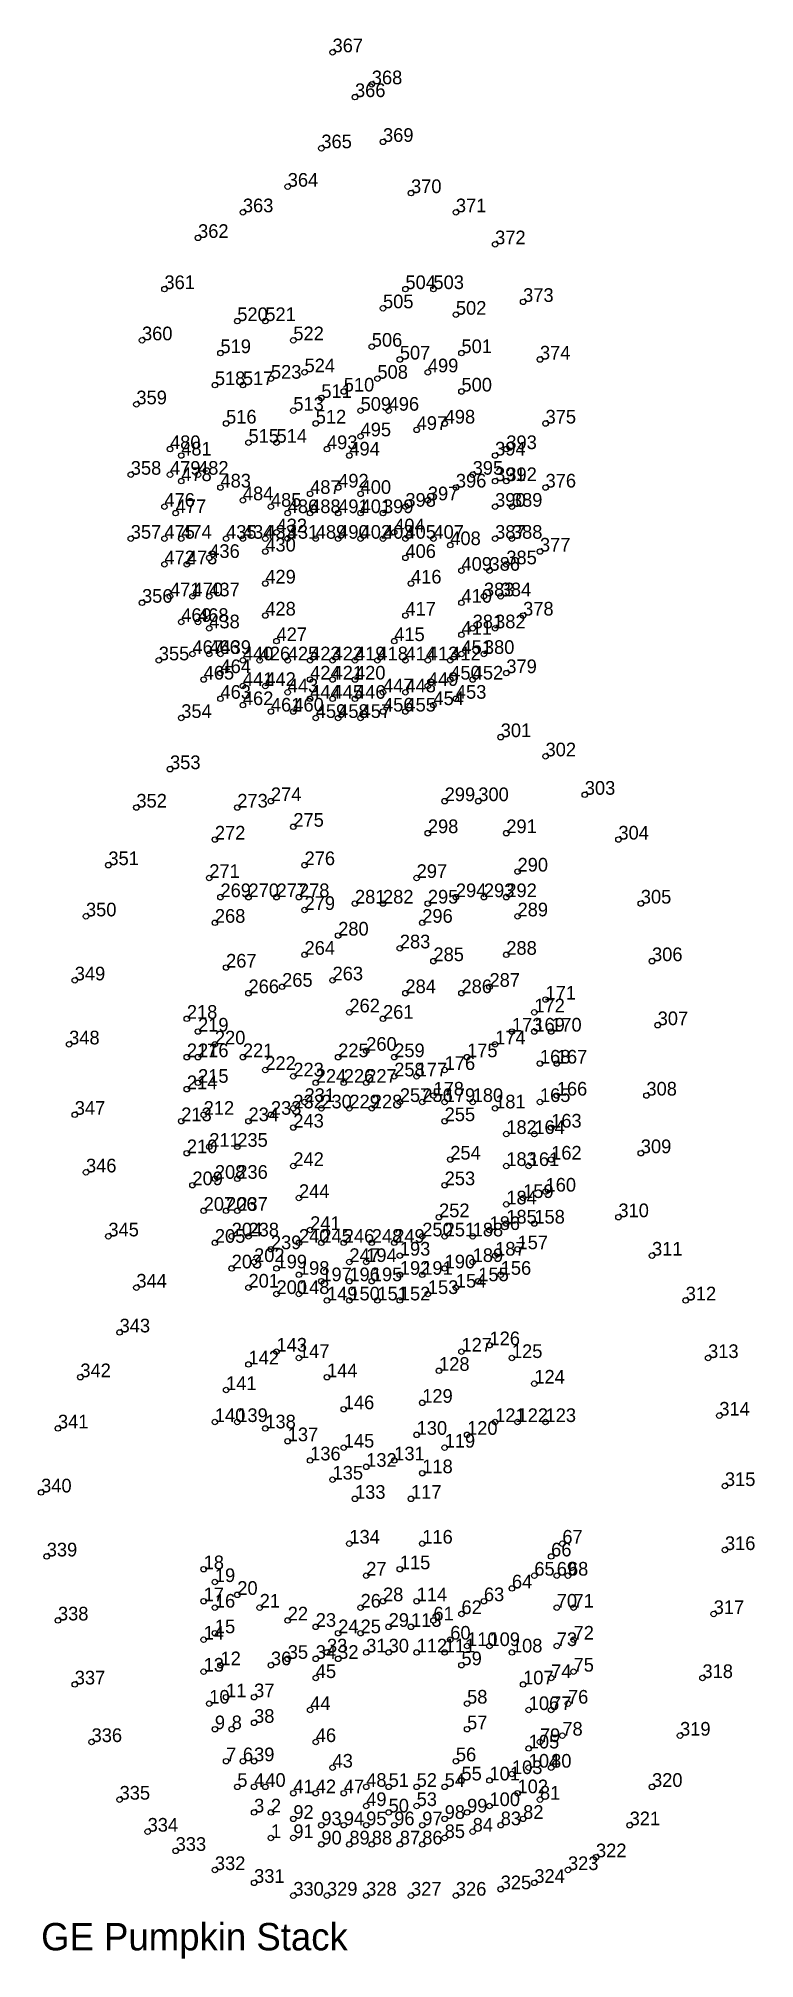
# Model space of a CAD drawing. Header units: metres. Extents: x -199 to -147, y -4 to 136.
import ezdxf

# ---------------------------------------------------------------- set-up
doc = ezdxf.new("R2010")
doc.units = ezdxf.units.M

msp = doc.modelspace()

# ---------------------------------------------------------------- linework, layer by layer
for centre in [(-177.902893, 135.0186, 275.122803), (-175.031494, 132.677612, 275.122803), (-176.2621, 131.741211, 275.122803), (-178.723297, 127.995605, 275.122803), (-174.211105, 128.463806, 275.122803), (-181.184494, 125.186401, 275.122803), (-172.160095, 124.718201, 275.122803), (-184.466095, 123.313599, 275.122803), (-168.878494, 123.313599, 275.122803), (-187.747696, 121.440796, 275.122803), (-166.007095, 120.972603, 275.122803), (-190.208893, 117.695206, 275.122803), (-172.570297, 117.695206, 275.122803), (-170.519302, 117.695206, 275.122803), (-163.9561, 116.758804, 275.122803), (-184.876297, 115.354202, 275.122803), (-182.825302, 115.354202, 275.122803), (-174.211105, 116.290604, 275.122803), (-168.878494, 115.822403, 275.122803), (-191.849701, 113.9496, 275.122803), (-180.774292, 113.9496, 275.122803), (-186.106903, 113.013199, 275.122803), (-175.031494, 113.4814, 275.122803), (-172.980499, 112.544998, 275.122803), (-168.468292, 113.013199, 275.122803), (-162.725494, 112.544998, 275.122803), (-182.4151, 111.140396, 275.122803), (-179.953903, 111.608597, 275.122803), (-174.621292, 111.140396, 275.122803), (-170.929504, 111.608597, 275.122803), (-186.517105, 110.672195, 275.122803), (-184.466095, 110.672195, 275.122803), (-178.723297, 109.735802, 275.122803), (-177.082504, 110.204002, 275.122803), (-168.468292, 110.204002, 275.122803), (-192.259903, 109.267601, 275.122803), (-180.774292, 108.7994, 275.122803), (-175.851898, 108.7994, 275.122803), (-173.800903, 108.7994, 275.122803), (-185.696701, 107.863007, 275.122803), (-179.133499, 107.863007, 275.122803), (-175.851898, 106.926605, 275.122803), (-171.749893, 107.394806, 275.122803), (-169.698898, 107.863007, 275.122803), (-162.315292, 107.863007, 275.122803), (-189.798706, 105.990204, 275.122803), (-188.978302, 105.522003, 275.122803), (-184.055893, 106.458405, 275.122803), (-182.004898, 106.458405, 275.122803), (-178.313095, 105.990204, 275.122803), (-176.672302, 105.522003, 275.122803), (-166.007095, 105.522003, 275.122803), (-165.186707, 105.990204, 275.122803), (-192.670105, 104.117401, 275.122803), (-189.798706, 104.117401, 275.122803), (-187.747696, 104.117401, 275.122803), (-167.647903, 104.117401, 275.122803), (-188.978302, 103.6492, 275.122803), (-186.106903, 103.181, 275.122803), (-179.543701, 102.712799, 275.122803), (-177.492706, 103.181, 275.122803), (-175.851898, 102.712799, 275.122803), (-168.878494, 103.181, 275.122803), (-166.007095, 103.6492, 275.122803), (-165.186707, 103.6492, 275.122803), (-162.315292, 103.181, 275.122803), (-190.208893, 101.776398, 275.122803), (-189.388504, 101.308197, 275.122803), (-184.466095, 102.244598, 275.122803), (-182.4151, 101.776398, 275.122803), (-181.184494, 101.308197, 275.122803), (-179.543701, 101.308197, 275.122803), (-177.492706, 101.308197, 275.122803), (-175.851898, 101.308197, 275.122803), (-174.211105, 101.308197, 275.122803), (-172.570297, 101.776398, 275.122803), (-170.929504, 102.244598, 275.122803), (-166.007095, 101.776398, 275.122803), (-164.776505, 101.776398, 275.122803), (-182.004898, 99.903603, 275.122803), (-173.390701, 99.903603, 275.122803), (-192.670105, 99.435402, 275.122803), (-190.208893, 99.435402, 275.122803), (-188.978302, 99.435402, 275.122803), (-185.696701, 99.435402, 275.122803), (-184.466095, 99.435402, 275.122803), (-182.825302, 99.435402, 275.122803), (-182.825302, 98.499001, 275.122803), (-181.184494, 99.435402, 275.122803), (-179.133499, 99.435402, 275.122803), (-177.492706, 99.435402, 275.122803), (-175.851898, 99.435402, 275.122803), (-174.211105, 99.435402, 275.122803), (-172.570297, 99.435402, 275.122803), (-170.519302, 99.435402, 275.122803), (-169.288696, 98.967201, 275.122803), (-166.007095, 99.435402, 275.122803), (-164.776505, 99.435402, 275.122803), (-162.725494, 98.499001, 275.122803), (-190.208893, 97.562599, 275.122803), (-188.5681, 97.562599, 275.122803), (-186.927307, 98.0308, 275.122803), (-172.570297, 98.0308, 275.122803), (-168.468292, 97.094398, 275.122803), (-166.417297, 97.094398, 275.122803), (-165.186707, 97.562599, 275.122803), (-182.825302, 96.158005, 275.122803), (-172.160095, 96.158005, 275.122803), (-191.849701, 94.753403, 275.122803), (-189.798706, 95.221603, 275.122803), (-188.157898, 95.221603, 275.122803), (-186.927307, 95.221603, 275.122803), (-168.468292, 94.753403, 275.122803), (-166.827499, 95.221603, 275.122803), (-165.596893, 95.221603, 275.122803), (-188.978302, 93.348801, 275.122803), (-187.747696, 93.348801, 275.122803), (-186.927307, 92.8806, 275.122803), (-182.825302, 93.817001, 275.122803), (-172.570297, 93.817001, 275.122803), (-167.647903, 92.8806, 275.122803), (-166.007095, 92.8806, 275.122803), (-163.9561, 93.817001, 275.122803), (-182.004898, 91.944199, 275.122803), (-173.390701, 91.944199, 275.122803), (-168.468292, 92.412399, 275.122803), (-190.619095, 90.539597, 275.122803), (-188.157898, 91.007797, 275.122803), (-186.927307, 91.007797, 275.122803), (-186.106903, 91.007797, 275.122803), (-184.466095, 90.539597, 275.122803), (-183.235504, 90.539597, 275.122803), (-181.184494, 90.539597, 275.122803), (-179.543701, 90.539597, 275.122803), (-177.902893, 90.539597, 275.122803), (-176.2621, 90.539597, 275.122803), (-174.621292, 90.539597, 275.122803), (-172.570297, 90.539597, 275.122803), (-170.929504, 90.539597, 275.122803), (-169.288696, 90.539597, 275.122803), (-168.468292, 91.007797, 275.122803), (-166.827499, 91.007797, 275.122803), (-187.337494, 89.135002, 275.122803), (-186.106903, 89.603203, 275.122803), (-184.466095, 88.666801, 275.122803), (-182.825302, 88.666801, 275.122803), (-179.543701, 89.135002, 275.122803), (-177.902893, 89.135002, 275.122803), (-176.2621, 89.135002, 275.122803), (-170.929504, 88.666801, 275.122803), (-169.288696, 89.135002, 275.122803), (-167.647903, 89.135002, 275.122803), (-165.186707, 89.603203, 275.122803), (-186.106903, 87.7304, 275.122803), (-184.466095, 87.262199, 275.122803), (-181.184494, 88.198601, 275.122803), (-179.543701, 87.7304, 275.122803), (-177.902893, 87.7304, 275.122803), (-176.2621, 87.7304, 275.122803), (-174.211105, 88.198601, 275.122803), (-172.570297, 88.198601, 275.122803), (-170.519302, 87.262199, 275.122803), (-168.878494, 87.7304, 275.122803), (-188.978302, 86.325806, 275.122803), (-182.4151, 86.793999, 275.122803), (-180.774292, 86.793999, 275.122803), (-179.133499, 86.325806, 275.122803), (-177.492706, 86.325806, 275.122803), (-175.851898, 86.325806, 275.122803), (-174.211105, 86.793999, 275.122803), (-172.570297, 86.793999, 275.122803), (-165.596893, 84.921204, 275.122803), (-162.315292, 83.516602, 275.122803), (-189.798706, 82.5802, 275.122803), (-182.4151, 80.239204, 275.122803), (-169.698898, 80.239204, 275.122803), (-167.237701, 80.239204, 275.122803), (-159.443893, 80.707397, 275.122803), (-192.259903, 79.771004, 275.122803), (-184.876297, 79.771004, 275.122803), (-186.517105, 77.43, 275.122803), (-180.774292, 78.366402, 275.122803), (-170.929504, 77.898201, 275.122803), (-165.186707, 77.898201, 275.122803), (-156.982697, 77.43, 275.122803), (-194.310898, 75.557205, 275.122803), (-186.927307, 74.620804, 275.122803), (-179.953903, 75.557205, 275.122803), (-171.749893, 74.620804, 275.122803), (-164.366302, 75.089005, 275.122803), (-186.106903, 73.216202, 275.122803), (-184.055893, 73.216202, 275.122803), (-182.004898, 73.216202, 275.122803), (-180.364105, 73.216202, 275.122803), (-168.878494, 73.216202, 275.122803), (-166.827499, 73.216202, 275.122803), (-165.186707, 73.216202, 275.122803), (-195.951691, 71.8116, 275.122803), (-179.953903, 72.2798, 275.122803), (-176.2621, 72.748001, 275.122803), (-174.211105, 72.748001, 275.122803), (-170.929504, 72.748001, 275.122803), (-164.366302, 71.8116, 275.122803), (-155.341904, 72.748001, 275.122803), (-186.517105, 71.343399, 275.122803), (-177.492706, 70.406998, 275.122803), (-171.339706, 71.343399, 275.122803), (-179.953903, 69.002403, 275.122803), (-172.980499, 69.470604, 275.122803), (-165.186707, 69.002403, 275.122803), (-185.696701, 68.066002, 275.122803), (-170.519302, 68.534203, 275.122803), (-154.5215, 68.534203, 275.122803), (-196.772095, 67.129601, 275.122803), (-184.055893, 66.193199, 275.122803), (-181.594696, 66.6614, 275.122803), (-177.902893, 67.129601, 275.122803), (-172.570297, 66.193199, 275.122803), (-168.468292, 66.193199, 275.122803), (-166.417297, 66.6614, 275.122803), (-176.672302, 64.788605, 275.122803), (-163.135696, 64.788605, 275.122803), (-162.315292, 65.724998, 275.122803), (-188.5681, 64.320404, 275.122803), (-187.747696, 63.384003, 275.122803), (-174.211105, 64.320404, 275.122803), (-164.776505, 63.384003, 275.122803), (-163.135696, 63.384003, 275.122803), (-161.905106, 63.384003, 275.122803), (-154.111298, 63.8522, 275.122803), (-197.182297, 62.447601, 275.122803), (-186.517105, 62.447601, 275.122803), (-175.441696, 61.979401, 275.122803), (-166.007095, 62.447601, 275.122803), (-188.5681, 61.5112, 275.122803), (-187.747696, 61.5112, 275.122803), (-184.466095, 61.5112, 275.122803), (-182.825302, 60.574802, 275.122803), (-177.492706, 61.5112, 275.122803), (-173.390701, 61.5112, 275.122803), (-169.698898, 60.574802, 275.122803), (-168.058105, 61.5112, 275.122803), (-162.725494, 61.042999, 275.122803), (-161.494904, 61.042999, 275.122803), (-188.5681, 59.1702, 275.122803), (-187.747696, 59.638401, 275.122803), (-180.774292, 60.106602, 275.122803), (-179.133499, 59.638401, 275.122803), (-177.082504, 59.638401, 275.122803), (-175.441696, 59.638401, 275.122803), (-173.390701, 60.106602, 275.122803), (-171.749893, 60.106602, 275.122803), (-180.774292, 57.765602, 275.122803), (-179.953903, 58.233803, 275.122803), (-178.723297, 57.765602, 275.122803), (-176.672302, 57.765602, 275.122803), (-175.031494, 57.765602, 275.122803), (-172.980499, 58.233803, 275.122803), (-171.339706, 58.233803, 275.122803), (-170.519302, 58.702003, 275.122803), (-169.698898, 58.233803, 275.122803), (-167.647903, 58.233803, 275.122803), (-166.007095, 57.765602, 275.122803), (-162.725494, 58.233803, 275.122803), (-161.494904, 58.702003, 275.122803), (-154.931702, 58.702003, 275.122803), (-196.772095, 57.297401, 275.122803), (-188.978302, 56.829201, 275.122803), (-187.337494, 57.297401, 275.122803), (-184.055893, 56.829201, 275.122803), (-182.4151, 57.297401, 275.122803), (-180.774292, 56.361, 275.122803), (-169.698898, 56.829201, 275.122803), (-161.905106, 56.361, 275.122803), (-186.927307, 54.956402, 275.122803), (-184.876297, 54.956402, 275.122803), (-165.186707, 55.892799, 275.122803), (-163.135696, 55.892799, 275.122803), (-188.5681, 54.488201, 275.122803), (-180.774292, 53.551804, 275.122803), (-169.288696, 54.02, 275.122803), (-165.186707, 53.551804, 275.122803), (-163.545898, 53.551804, 275.122803), (-161.905106, 54.02, 275.122803), (-155.341904, 54.488201, 275.122803), (-195.951691, 53.083603, 275.122803), (-188.157898, 52.147202, 275.122803), (-186.517105, 52.615402, 275.122803), (-184.876297, 52.615402, 275.122803), (-169.698898, 52.147202, 275.122803), (-180.364105, 51.2108, 275.122803), (-165.186707, 50.742599, 275.122803), (-163.9561, 51.2108, 275.122803), (-162.315292, 51.679001, 275.122803), (-187.337494, 50.274399, 275.122803), (-185.696701, 50.274399, 275.122803), (-184.876297, 50.274399, 275.122803), (-170.1091, 49.806202, 275.122803), (-165.186707, 49.338001, 275.122803), (-163.135696, 49.338001, 275.122803), (-156.982697, 49.806202, 275.122803), (-194.310898, 48.401604, 275.122803), (-186.517105, 47.933403, 275.122803), (-185.286499, 48.401604, 275.122803), (-184.055893, 48.401604, 275.122803), (-180.364105, 47.933403, 275.122803), (-179.543701, 48.869801, 275.122803), (-178.723297, 47.933403, 275.122803), (-177.082504, 47.933403, 275.122803), (-175.031494, 47.933403, 275.122803), (-173.390701, 47.933403, 275.122803), (-171.339706, 48.401604, 275.122803), (-169.698898, 48.401604, 275.122803), (-167.647903, 48.401604, 275.122803), (-166.417297, 48.869801, 275.122803), (-183.645706, 46.528801, 275.122803), (-182.4151, 47.465202, 275.122803), (-176.672302, 46.528801, 275.122803), (-175.441696, 46.528801, 275.122803), (-172.980499, 46.997002, 275.122803), (-167.647903, 46.528801, 275.122803), (-166.007095, 46.997002, 275.122803), (-164.366302, 47.465202, 275.122803), (-154.5215, 46.997002, 275.122803), (-185.286499, 46.0606, 275.122803), (-182.004898, 46.0606, 275.122803), (-180.364105, 45.5924, 275.122803), (-178.723297, 45.124199, 275.122803), (-176.672302, 45.124199, 275.122803), (-175.031494, 45.124199, 275.122803), (-172.980499, 45.5924, 275.122803), (-171.339706, 45.5924, 275.122803), (-169.698898, 46.0606, 275.122803), (-167.237701, 45.124199, 275.122803), (-165.596893, 45.5924, 275.122803), (-192.259903, 44.656002, 275.122803), (-184.055893, 44.656002, 275.122803), (-182.004898, 44.187801, 275.122803), (-180.364105, 44.187801, 275.122803), (-178.313095, 43.719601, 275.122803), (-176.672302, 43.719601, 275.122803), (-174.621292, 43.719601, 275.122803), (-172.980499, 43.719601, 275.122803), (-170.929504, 44.187801, 275.122803), (-168.878494, 44.656002, 275.122803), (-152.060303, 43.719601, 275.122803), (-193.490494, 41.378601, 275.122803), (-182.004898, 39.973999, 275.122803), (-180.364105, 39.505802, 275.122803), (-168.468292, 39.973999, 275.122803), (-166.417297, 40.4422, 275.122803), (-164.776505, 39.505802, 275.122803), (-150.419495, 39.505802, 275.122803), (-196.361893, 38.101204, 275.122803), (-184.055893, 39.037601, 275.122803), (-178.313095, 38.101204, 275.122803), (-170.1091, 38.569401, 275.122803), (-185.696701, 37.164803, 275.122803), (-163.135696, 37.633003, 275.122803), (-177.082504, 35.760201, 275.122803), (-171.339706, 36.228401, 275.122803), (-149.599106, 35.292, 275.122803), (-198.002701, 34.355602, 275.122803), (-186.517105, 34.823803, 275.122803), (-184.876297, 34.823803, 275.122803), (-182.825302, 34.355602, 275.122803), (-171.749893, 33.887402, 275.122803), (-168.058105, 33.887402, 275.122803), (-166.007095, 34.823803, 275.122803), (-164.366302, 34.823803, 275.122803), (-162.315292, 34.823803, 275.122803), (-181.184494, 33.419201, 275.122803), (-177.082504, 32.951, 275.122803), (-169.698898, 32.951, 275.122803), (-179.543701, 32.014603, 275.122803), (-175.441696, 31.546402, 275.122803), (-173.390701, 32.014603, 275.122803), (-171.339706, 31.078201, 275.122803), (-199.233307, 29.673603, 275.122803), (-177.902893, 30.610001, 275.122803), (-149.188904, 30.1418, 275.122803), (-176.2621, 29.205402, 275.122803), (-172.160095, 29.205402, 275.122803), (-176.672302, 25.928001, 275.122803), (-171.339706, 25.928001, 275.122803), (-161.084702, 25.928001, 275.122803), (-149.188904, 25.459801, 275.122803), (-198.823105, 24.9916, 275.122803), (-187.337494, 24.055202, 275.122803), (-172.980499, 24.055202, 275.122803), (-161.905106, 24.9916, 275.122803), (-186.517105, 23.118801, 275.122803), (-175.441696, 23.587002, 275.122803), (-164.776505, 22.6506, 275.122803), (-163.135696, 23.587002, 275.122803), (-161.494904, 23.587002, 275.122803), (-160.6745, 23.587002, 275.122803), (-187.337494, 21.714203, 275.122803), (-186.517105, 21.246002, 275.122803), (-184.876297, 22.1824, 275.122803), (-183.235504, 21.246002, 275.122803), (-175.851898, 21.246002, 275.122803), (-174.211105, 21.714203, 275.122803), (-171.749893, 21.714203, 275.122803), (-166.827499, 21.714203, 275.122803), (-161.494904, 21.246002, 275.122803), (-160.264297, 21.246002, 275.122803), (-198.002701, 20.309601, 275.122803), (-181.184494, 20.309601, 275.122803), (-179.133499, 19.8414, 275.122803), (-173.800903, 19.8414, 275.122803), (-172.160095, 19.8414, 275.122803), (-170.519302, 20.309601, 275.122803), (-168.468292, 20.777802, 275.122803), (-150.009308, 20.777802, 275.122803), (-187.337494, 18.905003, 275.122803), (-186.517105, 19.373203, 275.122803), (-177.492706, 19.373203, 275.122803), (-175.851898, 19.373203, 275.122803), (-169.288696, 18.905003, 275.122803), (-168.058105, 18.436802, 275.122803), (-166.417297, 18.436802, 275.122803), (-161.494904, 18.436802, 275.122803), (-160.264297, 18.905003, 275.122803), (-186.106903, 17.0322, 275.122803), (-182.4151, 17.0322, 275.122803), (-181.184494, 17.500401, 275.122803), (-179.133499, 17.500401, 275.122803), (-178.313095, 17.968601, 275.122803), (-177.492706, 17.500401, 275.122803), (-175.441696, 17.968601, 275.122803), (-173.800903, 17.968601, 275.122803), (-171.749893, 17.968601, 275.122803), (-169.698898, 17.968601, 275.122803), (-168.468292, 17.0322, 275.122803), (-164.776505, 17.968601, 275.122803), (-196.772095, 15.627602, 275.122803), (-187.337494, 16.564003, 275.122803), (-179.133499, 16.095802, 275.122803), (-163.9561, 15.627602, 275.122803), (-161.905106, 16.095802, 275.122803), (-160.264297, 16.564003, 275.122803), (-150.829697, 16.095802, 275.122803), (-186.927307, 14.223, 275.122803), (-185.696701, 14.6912, 275.122803), (-183.645706, 14.6912, 275.122803), (-168.058105, 14.223, 275.122803), (-160.6745, 14.223, 275.122803), (-183.645706, 12.818401, 275.122803), (-179.543701, 13.754803, 275.122803), (-163.545898, 13.754803, 275.122803), (-161.905106, 13.754803, 275.122803), (-195.541504, 11.413803, 275.122803), (-186.517105, 12.350201, 275.122803), (-185.286499, 12.350201, 275.122803), (-179.133499, 11.413803, 275.122803), (-168.058105, 12.350201, 275.122803), (-162.725494, 11.413803, 275.122803), (-161.084702, 11.882, 275.122803), (-152.470505, 11.882, 275.122803), (-185.696701, 10.009201, 275.122803), (-184.466095, 10.009201, 275.122803), (-183.645706, 10.009201, 275.122803), (-168.878494, 10.009201, 275.122803), (-163.545898, 10.945602, 275.122803), (-177.902893, 9.541, 275.122803), (-168.468292, 8.604603, 275.122803), (-166.417297, 8.604603, 275.122803), (-164.776505, 9.0728, 275.122803), (-163.545898, 9.541, 275.122803), (-161.905106, 9.541, 275.122803), (-193.490494, 7.200001, 275.122803), (-184.876297, 8.136402, 275.122803), (-183.645706, 8.136402, 275.122803), (-182.825302, 8.136402, 275.122803), (-180.774292, 7.668201, 275.122803), (-179.133499, 7.668201, 275.122803), (-177.082504, 7.668201, 275.122803), (-175.441696, 8.136402, 275.122803), (-173.800903, 8.136402, 275.122803), (-171.749893, 8.136402, 275.122803), (-169.698898, 8.136402, 275.122803), (-164.366302, 7.668201, 275.122803), (-162.725494, 7.200001, 275.122803), (-154.5215, 8.136402, 275.122803), (-183.645706, 6.263603, 275.122803), (-182.4151, 6.263603, 275.122803), (-180.774292, 5.795403, 275.122803), (-175.441696, 6.7318, 275.122803), (-173.800903, 6.263603, 275.122803), (-171.749893, 6.7318, 275.122803), (-169.698898, 5.795403, 275.122803), (-168.058105, 6.263603, 275.122803), (-166.417297, 6.7318, 275.122803), (-163.9561, 5.795403, 275.122803), (-191.439499, 4.859001, 275.122803), (-182.4151, 4.3908, 275.122803), (-180.774292, 4.3908, 275.122803), (-178.723297, 5.327202, 275.122803), (-177.082504, 5.327202, 275.122803), (-175.441696, 5.327202, 275.122803), (-173.390701, 5.327202, 275.122803), (-171.339706, 5.327202, 275.122803), (-169.698898, 4.3908, 275.122803), (-167.647903, 4.859001, 275.122803), (-165.596893, 5.327202, 275.122803), (-156.162292, 5.327202, 275.122803), (-189.388504, 3.454399, 275.122803), (-178.723297, 3.9226, 275.122803), (-176.672302, 3.9226, 275.122803), (-175.031494, 3.9226, 275.122803), (-172.980499, 3.9226, 275.122803), (-171.339706, 3.9226, 275.122803), (-158.623505, 2.986198, 275.122803), (-186.517105, 2.049805, 275.122803), (-160.6745, 2.049805, 275.122803), (-183.645706, 1.113403, 275.122803), (-180.774292, 0.177002, 275.122803), (-178.313095, 0.177002, 275.122803), (-175.441696, 0.177002, 275.122803), (-172.160095, 0.177002, 275.122803), (-168.878494, 0.177002, 275.122803), (-165.596893, 0.645203, 275.122803), (-163.135696, 1.113403, 275.122803)]:
    msp.add_circle(centre, 0.2)

# ---------------------------------------------------------------- texts
at = {"layer": '1'}
for s, height, p in [('367', 1, (-177.902893, 135.0186, 275.122803)), ('368', 1, (-175.031494, 132.677612, 275.122803)), ('366', 1, (-176.2621, 131.741211, 275.122803)), ('369', 1, (-174.211105, 128.463806, 275.122803)), ('365', 1, (-178.723297, 127.995605, 275.122803)), ('364', 1, (-181.184494, 125.186401, 275.122803)), ('370', 1, (-172.160095, 124.718201, 275.122803)), ('363', 1, (-184.466095, 123.313599, 275.122803)), ('371', 1, (-168.878494, 123.313599, 275.122803)), ('362', 1, (-187.747696, 121.440796, 275.122803)), ('372', 1, (-166.007095, 120.972603, 275.122803)), ('361', 1, (-190.208893, 117.695206, 275.122803)), ('504', 1, (-172.570297, 117.695206, 275.122803)), ('503', 1, (-170.519302, 117.695206, 275.122803)), ('505', 1, (-174.211105, 116.290604, 275.122803)), ('502', 1, (-168.878494, 115.822403, 275.122803)), ('373', 1, (-163.9561, 116.758804, 275.122803)), ('520', 1, (-184.876297, 115.354202, 275.122803)), ('521', 1, (-182.825302, 115.354202, 275.122803)), ('360', 1, (-191.849701, 113.9496, 275.122803)), ('519', 1, (-186.106903, 113.013199, 275.122803)), ('522', 1, (-180.774292, 113.9496, 275.122803)), ('506', 1, (-175.031494, 113.4814, 275.122803)), ('501', 1, (-168.468292, 113.013199, 275.122803)), ('524', 1, (-179.953903, 111.608597, 275.122803)), ('507', 1, (-172.980499, 112.544998, 275.122803)), ('499', 1, (-170.929504, 111.608597, 275.122803)), ('374', 1, (-162.725494, 112.544998, 275.122803)), ('518', 1, (-186.517105, 110.672195, 275.122803)), ('517', 1, (-184.466095, 110.672195, 275.122803)), ('523', 1, (-182.4151, 111.140396, 275.122803)), ('510', 1, (-177.082504, 110.204002, 275.122803)), ('508', 1, (-174.621292, 111.140396, 275.122803)), ('500', 1, (-168.468292, 110.204002, 275.122803)), ('359', 1, (-192.259903, 109.267601, 275.122803)), ('513', 1, (-180.774292, 108.7994, 275.122803)), ('511', 1, (-178.723297, 109.735802, 275.122803)), ('509', 1, (-175.851898, 108.7994, 275.122803)), ('496', 1, (-173.800903, 108.7994, 275.122803)), ('516', 1, (-185.696701, 107.863007, 275.122803)), ('512', 1, (-179.133499, 107.863007, 275.122803)), ('497', 1, (-171.749893, 107.394806, 275.122803)), ('498', 1, (-169.698898, 107.863007, 275.122803)), ('375', 1, (-162.315292, 107.863007, 275.122803)), ('480', 1, (-189.798706, 105.990204, 275.122803)), ('515', 1, (-184.055893, 106.458405, 275.122803)), ('514', 1, (-182.004898, 106.458405, 275.122803)), ('493', 1, (-178.313095, 105.990204, 275.122803)), ('495', 1, (-175.851898, 106.926605, 275.122803)), ('393', 1, (-165.186707, 105.990204, 275.122803)), ('481', 1, (-188.978302, 105.522003, 275.122803)), ('494', 1, (-176.672302, 105.522003, 275.122803)), ('394', 1, (-166.007095, 105.522003, 275.122803)), ('358', 1, (-192.670105, 104.117401, 275.122803)), ('479', 1, (-189.798706, 104.117401, 275.122803)), ('478', 1, (-188.978302, 103.6492, 275.122803)), ('482', 1, (-187.747696, 104.117401, 275.122803)), ('483', 1, (-186.106903, 103.181, 275.122803)), ('492', 1, (-177.492706, 103.181, 275.122803)), ('396', 1, (-168.878494, 103.181, 275.122803)), ('395', 1, (-167.647903, 104.117401, 275.122803)), ('391', 1, (-166.007095, 103.6492, 275.122803)), ('392', 1, (-165.186707, 103.6492, 275.122803)), ('376', 1, (-162.315292, 103.181, 275.122803)), ('476', 1, (-190.208893, 101.776398, 275.122803)), ('484', 1, (-184.466095, 102.244598, 275.122803)), ('485', 1, (-182.4151, 101.776398, 275.122803)), ('487', 1, (-179.543701, 102.712799, 275.122803)), ('400', 1, (-175.851898, 102.712799, 275.122803)), ('398', 1, (-172.570297, 101.776398, 275.122803)), ('397', 1, (-170.929504, 102.244598, 275.122803)), ('390', 1, (-166.007095, 101.776398, 275.122803)), ('389', 1, (-164.776505, 101.776398, 275.122803)), ('477', 1, (-189.388504, 101.308197, 275.122803)), ('486', 1, (-181.184494, 101.308197, 275.122803)), ('488', 1, (-179.543701, 101.308197, 275.122803)), ('491', 1, (-177.492706, 101.308197, 275.122803)), ('401', 1, (-175.851898, 101.308197, 275.122803)), ('399', 1, (-174.211105, 101.308197, 275.122803)), ('357', 1, (-192.670105, 99.435402, 275.122803)), ('475', 1, (-190.208893, 99.435402, 275.122803)), ('474', 1, (-188.978302, 99.435402, 275.122803)), ('435', 1, (-185.696701, 99.435402, 275.122803)), ('434', 1, (-184.466095, 99.435402, 275.122803)), ('433', 1, (-182.825302, 99.435402, 275.122803)), ('432', 1, (-182.004898, 99.903603, 275.122803)), ('431', 1, (-181.184494, 99.435402, 275.122803)), ('489', 1, (-179.133499, 99.435402, 275.122803)), ('490', 1, (-177.492706, 99.435402, 275.122803)), ('402', 1, (-175.851898, 99.435402, 275.122803)), ('403', 1, (-174.211105, 99.435402, 275.122803)), ('404', 1, (-173.390701, 99.903603, 275.122803)), ('405', 1, (-172.570297, 99.435402, 275.122803)), ('407', 1, (-170.519302, 99.435402, 275.122803)), ('408', 1, (-169.288696, 98.967201, 275.122803)), ('387', 1, (-166.007095, 99.435402, 275.122803)), ('388', 1, (-164.776505, 99.435402, 275.122803)), ('472', 1, (-190.208893, 97.562599, 275.122803)), ('473', 1, (-188.5681, 97.562599, 275.122803)), ('436', 1, (-186.927307, 98.0308, 275.122803)), ('430', 1, (-182.825302, 98.499001, 275.122803)), ('406', 1, (-172.570297, 98.0308, 275.122803)), ('385', 1, (-165.186707, 97.562599, 275.122803)), ('377', 1, (-162.725494, 98.499001, 275.122803)), ('429', 1, (-182.825302, 96.158005, 275.122803)), ('416', 1, (-172.160095, 96.158005, 275.122803)), ('409', 1, (-168.468292, 97.094398, 275.122803)), ('386', 1, (-166.417297, 97.094398, 275.122803)), ('356', 1, (-191.849701, 94.753403, 275.122803)), ('471', 1, (-189.798706, 95.221603, 275.122803)), ('470', 1, (-188.157898, 95.221603, 275.122803)), ('437', 1, (-186.927307, 95.221603, 275.122803)), ('410', 1, (-168.468292, 94.753403, 275.122803)), ('383', 1, (-166.827499, 95.221603, 275.122803)), ('384', 1, (-165.596893, 95.221603, 275.122803)), ('469', 1, (-188.978302, 93.348801, 275.122803)), ('468', 1, (-187.747696, 93.348801, 275.122803)), ('428', 1, (-182.825302, 93.817001, 275.122803)), ('417', 1, (-172.570297, 93.817001, 275.122803)), ('378', 1, (-163.9561, 93.817001, 275.122803)), ('438', 1, (-186.927307, 92.8806, 275.122803)), ('427', 1, (-182.004898, 91.944199, 275.122803)), ('415', 1, (-173.390701, 91.944199, 275.122803)), ('411', 1, (-168.468292, 92.412399, 275.122803)), ('381', 1, (-167.647903, 92.8806, 275.122803)), ('382', 1, (-166.007095, 92.8806, 275.122803)), ('355', 1, (-190.619095, 90.539597, 275.122803)), ('467', 1, (-188.157898, 91.007797, 275.122803)), ('466', 1, (-186.927307, 91.007797, 275.122803)), ('439', 1, (-186.106903, 91.007797, 275.122803)), ('440', 1, (-184.466095, 90.539597, 275.122803)), ('426', 1, (-183.235504, 90.539597, 275.122803)), ('425', 1, (-181.184494, 90.539597, 275.122803)), ('423', 1, (-179.543701, 90.539597, 275.122803)), ('422', 1, (-177.902893, 90.539597, 275.122803)), ('419', 1, (-176.2621, 90.539597, 275.122803)), ('418', 1, (-174.621292, 90.539597, 275.122803)), ('414', 1, (-172.570297, 90.539597, 275.122803)), ('413', 1, (-170.929504, 90.539597, 275.122803)), ('412', 1, (-169.288696, 90.539597, 275.122803)), ('451', 1, (-168.468292, 91.007797, 275.122803)), ('380', 1, (-166.827499, 91.007797, 275.122803)), ('465', 1, (-187.337494, 89.135002, 275.122803)), ('464', 1, (-186.106903, 89.603203, 275.122803)), ('424', 1, (-179.543701, 89.135002, 275.122803)), ('421', 1, (-177.902893, 89.135002, 275.122803)), ('420', 1, (-176.2621, 89.135002, 275.122803)), ('450', 1, (-169.288696, 89.135002, 275.122803)), ('452', 1, (-167.647903, 89.135002, 275.122803)), ('379', 1, (-165.186707, 89.603203, 275.122803)), ('463', 1, (-186.106903, 87.7304, 275.122803)), ('441', 1, (-184.466095, 88.666801, 275.122803)), ('442', 1, (-182.825302, 88.666801, 275.122803)), ('443', 1, (-181.184494, 88.198601, 275.122803)), ('444', 1, (-179.543701, 87.7304, 275.122803)), ('445', 1, (-177.902893, 87.7304, 275.122803)), ('446', 1, (-176.2621, 87.7304, 275.122803)), ('447', 1, (-174.211105, 88.198601, 275.122803)), ('448', 1, (-172.570297, 88.198601, 275.122803)), ('449', 1, (-170.929504, 88.666801, 275.122803)), ('453', 1, (-168.878494, 87.7304, 275.122803)), ('354', 1, (-188.978302, 86.325806, 275.122803)), ('462', 1, (-184.466095, 87.262199, 275.122803)), ('461', 1, (-182.4151, 86.793999, 275.122803)), ('460', 1, (-180.774292, 86.793999, 275.122803)), ('459', 1, (-179.133499, 86.325806, 275.122803)), ('458', 1, (-177.492706, 86.325806, 275.122803)), ('457', 1, (-175.851898, 86.325806, 275.122803)), ('456', 1, (-174.211105, 86.793999, 275.122803)), ('455', 1, (-172.570297, 86.793999, 275.122803)), ('454', 1, (-170.519302, 87.262199, 275.122803)), ('301', 1, (-165.596893, 84.921204, 275.122803)), ('302', 1, (-162.315292, 83.516602, 275.122803)), ('353', 1, (-189.798706, 82.5802, 275.122803)), ('303', 1, (-159.443893, 80.707397, 275.122803)), ('352', 1, (-192.259903, 79.771004, 275.122803)), ('273', 1, (-184.876297, 79.771004, 275.122803)), ('274', 1, (-182.4151, 80.239204, 275.122803)), ('299', 1, (-169.698898, 80.239204, 275.122803)), ('300', 1, (-167.237701, 80.239204, 275.122803)), ('275', 1, (-180.774292, 78.366402, 275.122803)), ('298', 1, (-170.929504, 77.898201, 275.122803)), ('291', 1, (-165.186707, 77.898201, 275.122803)), ('272', 1, (-186.517105, 77.43, 275.122803)), ('304', 1, (-156.982697, 77.43, 275.122803)), ('351', 1, (-194.310898, 75.557205, 275.122803)), ('276', 1, (-179.953903, 75.557205, 275.122803)), ('290', 1, (-164.366302, 75.089005, 275.122803)), ('271', 1, (-186.927307, 74.620804, 275.122803)), ('297', 1, (-171.749893, 74.620804, 275.122803)), ('269', 1, (-186.106903, 73.216202, 275.122803)), ('270', 1, (-184.055893, 73.216202, 275.122803)), ('277', 1, (-182.004898, 73.216202, 275.122803)), ('278', 1, (-180.364105, 73.216202, 275.122803)), ('279', 1, (-179.953903, 72.2798, 275.122803)), ('281', 1, (-176.2621, 72.748001, 275.122803)), ('282', 1, (-174.211105, 72.748001, 275.122803)), ('295', 1, (-170.929504, 72.748001, 275.122803)), ('294', 1, (-168.878494, 73.216202, 275.122803)), ('293', 1, (-166.827499, 73.216202, 275.122803)), ('292', 1, (-165.186707, 73.216202, 275.122803)), ('305', 1, (-155.341904, 72.748001, 275.122803)), ('350', 1, (-195.951691, 71.8116, 275.122803)), ('268', 1, (-186.517105, 71.343399, 275.122803)), ('296', 1, (-171.339706, 71.343399, 275.122803)), ('289', 1, (-164.366302, 71.8116, 275.122803)), ('280', 1, (-177.492706, 70.406998, 275.122803)), ('283', 1, (-172.980499, 69.470604, 275.122803)), ('267', 1, (-185.696701, 68.066002, 275.122803)), ('264', 1, (-179.953903, 69.002403, 275.122803)), ('285', 1, (-170.519302, 68.534203, 275.122803)), ('288', 1, (-165.186707, 69.002403, 275.122803)), ('306', 1, (-154.5215, 68.534203, 275.122803)), ('349', 1, (-196.772095, 67.129601, 275.122803)), ('265', 1, (-181.594696, 66.6614, 275.122803)), ('263', 1, (-177.902893, 67.129601, 275.122803)), ('287', 1, (-166.417297, 66.6614, 275.122803)), ('266', 1, (-184.055893, 66.193199, 275.122803)), ('284', 1, (-172.570297, 66.193199, 275.122803)), ('286', 1, (-168.468292, 66.193199, 275.122803)), ('171', 1, (-162.315292, 65.724998, 275.122803)), ('218', 1, (-188.5681, 64.320404, 275.122803)), ('262', 1, (-176.672302, 64.788605, 275.122803)), ('261', 1, (-174.211105, 64.320404, 275.122803)), ('172', 1, (-163.135696, 64.788605, 275.122803)), ('307', 1, (-154.111298, 63.8522, 275.122803)), ('348', 1, (-197.182297, 62.447601, 275.122803)), ('219', 1, (-187.747696, 63.384003, 275.122803)), ('220', 1, (-186.517105, 62.447601, 275.122803)), ('174', 1, (-166.007095, 62.447601, 275.122803)), ('173', 1, (-164.776505, 63.384003, 275.122803)), ('169', 1, (-163.135696, 63.384003, 275.122803)), ('170', 1, (-161.905106, 63.384003, 275.122803)), ('217', 1, (-188.5681, 61.5112, 275.122803)), ('216', 1, (-187.747696, 61.5112, 275.122803)), ('221', 1, (-184.466095, 61.5112, 275.122803)), ('225', 1, (-177.492706, 61.5112, 275.122803)), ('260', 1, (-175.441696, 61.979401, 275.122803)), ('259', 1, (-173.390701, 61.5112, 275.122803)), ('175', 1, (-168.058105, 61.5112, 275.122803)), ('168', 1, (-162.725494, 61.042999, 275.122803)), ('167', 1, (-161.494904, 61.042999, 275.122803)), ('215', 1, (-187.747696, 59.638401, 275.122803)), ('222', 1, (-182.825302, 60.574802, 275.122803)), ('223', 1, (-180.774292, 60.106602, 275.122803)), ('224', 1, (-179.133499, 59.638401, 275.122803)), ('226', 1, (-177.082504, 59.638401, 275.122803)), ('227', 1, (-175.441696, 59.638401, 275.122803)), ('258', 1, (-173.390701, 60.106602, 275.122803)), ('177', 1, (-171.749893, 60.106602, 275.122803)), ('176', 1, (-169.698898, 60.574802, 275.122803)), ('214', 1, (-188.5681, 59.1702, 275.122803)), ('231', 1, (-179.953903, 58.233803, 275.122803)), ('257', 1, (-172.980499, 58.233803, 275.122803)), ('256', 1, (-171.339706, 58.233803, 275.122803)), ('178', 1, (-170.519302, 58.702003, 275.122803)), ('179', 1, (-169.698898, 58.233803, 275.122803)), ('180', 1, (-167.647903, 58.233803, 275.122803)), ('165', 1, (-162.725494, 58.233803, 275.122803)), ('166', 1, (-161.494904, 58.702003, 275.122803)), ('308', 1, (-154.931702, 58.702003, 275.122803)), ('347', 1, (-196.772095, 57.297401, 275.122803)), ('213', 1, (-188.978302, 56.829201, 275.122803)), ('212', 1, (-187.337494, 57.297401, 275.122803)), ('234', 1, (-184.055893, 56.829201, 275.122803)), ('233', 1, (-182.4151, 57.297401, 275.122803)), ('232', 1, (-180.774292, 57.765602, 275.122803)), ('230', 1, (-178.723297, 57.765602, 275.122803)), ('229', 1, (-176.672302, 57.765602, 275.122803)), ('228', 1, (-175.031494, 57.765602, 275.122803)), ('255', 1, (-169.698898, 56.829201, 275.122803)), ('181', 1, (-166.007095, 57.765602, 275.122803)), ('243', 1, (-180.774292, 56.361, 275.122803)), ('182', 1, (-165.186707, 55.892799, 275.122803)), ('164', 1, (-163.135696, 55.892799, 275.122803)), ('163', 1, (-161.905106, 56.361, 275.122803)), ('210', 1, (-188.5681, 54.488201, 275.122803)), ('211', 1, (-186.927307, 54.956402, 275.122803)), ('235', 1, (-184.876297, 54.956402, 275.122803)), ('254', 1, (-169.288696, 54.02, 275.122803)), ('162', 1, (-161.905106, 54.02, 275.122803)), ('309', 1, (-155.341904, 54.488201, 275.122803)), ('346', 1, (-195.951691, 53.083603, 275.122803)), ('208', 1, (-186.517105, 52.615402, 275.122803)), ('236', 1, (-184.876297, 52.615402, 275.122803)), ('242', 1, (-180.774292, 53.551804, 275.122803)), ('183', 1, (-165.186707, 53.551804, 275.122803)), ('161', 1, (-163.545898, 53.551804, 275.122803)), ('209', 1, (-188.157898, 52.147202, 275.122803)), ('244', 1, (-180.364105, 51.2108, 275.122803)), ('253', 1, (-169.698898, 52.147202, 275.122803)), ('159', 1, (-163.9561, 51.2108, 275.122803)), ('160', 1, (-162.315292, 51.679001, 275.122803)), ('207', 1, (-187.337494, 50.274399, 275.122803)), ('206', 1, (-185.696701, 50.274399, 275.122803)), ('237', 1, (-184.876297, 50.274399, 275.122803)), ('252', 1, (-170.1091, 49.806202, 275.122803)), ('184', 1, (-165.186707, 50.742599, 275.122803)), ('310', 1, (-156.982697, 49.806202, 275.122803)), ('345', 1, (-194.310898, 48.401604, 275.122803)), ('204', 1, (-185.286499, 48.401604, 275.122803)), ('238', 1, (-184.055893, 48.401604, 275.122803)), ('241', 1, (-179.543701, 48.869801, 275.122803)), ('250', 1, (-171.339706, 48.401604, 275.122803)), ('251', 1, (-169.698898, 48.401604, 275.122803)), ('188', 1, (-167.647903, 48.401604, 275.122803)), ('186', 1, (-166.417297, 48.869801, 275.122803)), ('185', 1, (-165.186707, 49.338001, 275.122803)), ('158', 1, (-163.135696, 49.338001, 275.122803)), ('205', 1, (-186.517105, 47.933403, 275.122803)), ('239', 1, (-182.4151, 47.465202, 275.122803)), ('240', 1, (-180.364105, 47.933403, 275.122803)), ('245', 1, (-178.723297, 47.933403, 275.122803)), ('246', 1, (-177.082504, 47.933403, 275.122803)), ('248', 1, (-175.031494, 47.933403, 275.122803)), ('249', 1, (-173.390701, 47.933403, 275.122803)), ('193', 1, (-172.980499, 46.997002, 275.122803)), ('187', 1, (-166.007095, 46.997002, 275.122803)), ('157', 1, (-164.366302, 47.465202, 275.122803)), ('311', 1, (-154.5215, 46.997002, 275.122803)), ('203', 1, (-185.286499, 46.0606, 275.122803)), ('202', 1, (-183.645706, 46.528801, 275.122803)), ('199', 1, (-182.004898, 46.0606, 275.122803)), ('198', 1, (-180.364105, 45.5924, 275.122803)), ('247', 1, (-176.672302, 46.528801, 275.122803)), ('194', 1, (-175.441696, 46.528801, 275.122803)), ('192', 1, (-172.980499, 45.5924, 275.122803)), ('191', 1, (-171.339706, 45.5924, 275.122803)), ('190', 1, (-169.698898, 46.0606, 275.122803)), ('189', 1, (-167.647903, 46.528801, 275.122803)), ('156', 1, (-165.596893, 45.5924, 275.122803)), ('344', 1, (-192.259903, 44.656002, 275.122803)), ('201', 1, (-184.055893, 44.656002, 275.122803)), ('200', 1, (-182.004898, 44.187801, 275.122803)), ('148', 1, (-180.364105, 44.187801, 275.122803)), ('197', 1, (-178.723297, 45.124199, 275.122803)), ('196', 1, (-176.672302, 45.124199, 275.122803)), ('195', 1, (-175.031494, 45.124199, 275.122803)), ('153', 1, (-170.929504, 44.187801, 275.122803)), ('154', 1, (-168.878494, 44.656002, 275.122803)), ('155', 1, (-167.237701, 45.124199, 275.122803)), ('149', 1, (-178.313095, 43.719601, 275.122803)), ('150', 1, (-176.672302, 43.719601, 275.122803)), ('151', 1, (-174.621292, 43.719601, 275.122803)), ('152', 1, (-172.980499, 43.719601, 275.122803)), ('312', 1, (-152.060303, 43.719601, 275.122803)), ('343', 1, (-193.490494, 41.378601, 275.122803)), ('143', 1, (-182.004898, 39.973999, 275.122803)), ('127', 1, (-168.468292, 39.973999, 275.122803)), ('126', 1, (-166.417297, 40.4422, 275.122803)), ('142', 1, (-184.055893, 39.037601, 275.122803)), ('147', 1, (-180.364105, 39.505802, 275.122803)), ('128', 1, (-170.1091, 38.569401, 275.122803)), ('125', 1, (-164.776505, 39.505802, 275.122803)), ('313', 1, (-150.419495, 39.505802, 275.122803)), ('342', 1, (-196.361893, 38.101204, 275.122803)), ('141', 1, (-185.696701, 37.164803, 275.122803)), ('144', 1, (-178.313095, 38.101204, 275.122803)), ('124', 1, (-163.135696, 37.633003, 275.122803)), ('146', 1, (-177.082504, 35.760201, 275.122803)), ('129', 1, (-171.339706, 36.228401, 275.122803)), ('341', 1, (-198.002701, 34.355602, 275.122803)), ('140', 1, (-186.517105, 34.823803, 275.122803)), ('139', 1, (-184.876297, 34.823803, 275.122803)), ('138', 1, (-182.825302, 34.355602, 275.122803)), ('121', 1, (-166.007095, 34.823803, 275.122803)), ('122', 1, (-164.366302, 34.823803, 275.122803)), ('123', 1, (-162.315292, 34.823803, 275.122803)), ('314', 1, (-149.599106, 35.292, 275.122803)), ('137', 1, (-181.184494, 33.419201, 275.122803)), ('145', 1, (-177.082504, 32.951, 275.122803)), ('130', 1, (-171.749893, 33.887402, 275.122803)), ('119', 1, (-169.698898, 32.951, 275.122803)), ('120', 1, (-168.058105, 33.887402, 275.122803)), ('136', 1, (-179.543701, 32.014603, 275.122803)), ('132', 1, (-175.441696, 31.546402, 275.122803)), ('131', 1, (-173.390701, 32.014603, 275.122803)), ('135', 1, (-177.902893, 30.610001, 275.122803)), ('118', 1, (-171.339706, 31.078201, 275.122803)), ('315', 1, (-149.188904, 30.1418, 275.122803)), ('340', 1, (-199.233307, 29.673603, 275.122803)), ('133', 1, (-176.2621, 29.205402, 275.122803)), ('117', 1, (-172.160095, 29.205402, 275.122803)), ('134', 1, (-176.672302, 25.928001, 275.122803)), ('116', 1, (-171.339706, 25.928001, 275.122803)), ('67', 1, (-161.084702, 25.928001, 275.122803)), ('339', 1, (-198.823105, 24.9916, 275.122803)), ('66', 1, (-161.905106, 24.9916, 275.122803)), ('316', 1, (-149.188904, 25.459801, 275.122803)), ('18', 1, (-187.337494, 24.055202, 275.122803)), ('19', 1, (-186.517105, 23.118801, 275.122803)), ('27', 1, (-175.441696, 23.587002, 275.122803)), ('115', 1, (-172.980499, 24.055202, 275.122803)), ('65', 1, (-163.135696, 23.587002, 275.122803)), ('69', 1, (-161.494904, 23.587002, 275.122803)), ('68', 1, (-160.6745, 23.587002, 275.122803)), ('17', 1, (-187.337494, 21.714203, 275.122803)), ('20', 1, (-184.876297, 22.1824, 275.122803)), ('28', 1, (-174.211105, 21.714203, 275.122803)), ('114', 1, (-171.749893, 21.714203, 275.122803)), ('63', 1, (-166.827499, 21.714203, 275.122803)), ('64', 1, (-164.776505, 22.6506, 275.122803)), ('338', 1, (-198.002701, 20.309601, 275.122803)), ('16', 1, (-186.517105, 21.246002, 275.122803)), ('21', 1, (-183.235504, 21.246002, 275.122803)), ('22', 1, (-181.184494, 20.309601, 275.122803)), ('26', 1, (-175.851898, 21.246002, 275.122803)), ('61', 1, (-170.519302, 20.309601, 275.122803)), ('62', 1, (-168.468292, 20.777802, 275.122803)), ('70', 1, (-161.494904, 21.246002, 275.122803)), ('71', 1, (-160.264297, 21.246002, 275.122803)), ('317', 1, (-150.009308, 20.777802, 275.122803)), ('14', 1, (-187.337494, 18.905003, 275.122803)), ('15', 1, (-186.517105, 19.373203, 275.122803)), ('23', 1, (-179.133499, 19.8414, 275.122803)), ('24', 1, (-177.492706, 19.373203, 275.122803)), ('25', 1, (-175.851898, 19.373203, 275.122803)), ('29', 1, (-173.800903, 19.8414, 275.122803)), ('113', 1, (-172.160095, 19.8414, 275.122803)), ('60', 1, (-169.288696, 18.905003, 275.122803)), ('72', 1, (-160.264297, 18.905003, 275.122803)), ('35', 1, (-181.184494, 17.500401, 275.122803)), ('34', 1, (-179.133499, 17.500401, 275.122803)), ('33', 1, (-178.313095, 17.968601, 275.122803)), ('32', 1, (-177.492706, 17.500401, 275.122803)), ('31', 1, (-175.441696, 17.968601, 275.122803)), ('30', 1, (-173.800903, 17.968601, 275.122803)), ('112', 1, (-171.749893, 17.968601, 275.122803)), ('111', 1, (-169.698898, 17.968601, 275.122803)), ('110', 1, (-168.058105, 18.436802, 275.122803)), ('109', 1, (-166.417297, 18.436802, 275.122803)), ('108', 1, (-164.776505, 17.968601, 275.122803)), ('73', 1, (-161.494904, 18.436802, 275.122803)), ('13', 1, (-187.337494, 16.564003, 275.122803)), ('12', 1, (-186.106903, 17.0322, 275.122803)), ('36', 1, (-182.4151, 17.0322, 275.122803)), ('45', 1, (-179.133499, 16.095802, 275.122803)), ('59', 1, (-168.468292, 17.0322, 275.122803)), ('74', 1, (-161.905106, 16.095802, 275.122803)), ('75', 1, (-160.264297, 16.564003, 275.122803)), ('318', 1, (-150.829697, 16.095802, 275.122803)), ('337', 1, (-196.772095, 15.627602, 275.122803)), ('11', 1, (-185.696701, 14.6912, 275.122803)), ('37', 1, (-183.645706, 14.6912, 275.122803)), ('107', 1, (-163.9561, 15.627602, 275.122803)), ('10', 1, (-186.927307, 14.223, 275.122803)), ('44', 1, (-179.543701, 13.754803, 275.122803)), ('58', 1, (-168.058105, 14.223, 275.122803)), ('106', 1, (-163.545898, 13.754803, 275.122803)), ('77', 1, (-161.905106, 13.754803, 275.122803)), ('76', 1, (-160.6745, 14.223, 275.122803)), ('9', 1, (-186.517105, 12.350201, 275.122803)), ('8', 1, (-185.286499, 12.350201, 275.122803)), ('38', 1, (-183.645706, 12.818401, 275.122803)), ('57', 1, (-168.058105, 12.350201, 275.122803)), ('78', 1, (-161.084702, 11.882, 275.122803)), ('319', 1, (-152.470505, 11.882, 275.122803)), ('336', 1, (-195.541504, 11.413803, 275.122803)), ('46', 1, (-179.133499, 11.413803, 275.122803)), ('105', 1, (-163.545898, 10.945602, 275.122803)), ('79', 1, (-162.725494, 11.413803, 275.122803)), ('7', 1, (-185.696701, 10.009201, 275.122803)), ('6', 1, (-184.466095, 10.009201, 275.122803)), ('39', 1, (-183.645706, 10.009201, 275.122803)), ('43', 1, (-177.902893, 9.541, 275.122803)), ('56', 1, (-168.878494, 10.009201, 275.122803)), ('103', 1, (-164.776505, 9.0728, 275.122803)), ('104', 1, (-163.545898, 9.541, 275.122803)), ('80', 1, (-161.905106, 9.541, 275.122803)), ('5', 1, (-184.876297, 8.136402, 275.122803)), ('4', 1, (-183.645706, 8.136402, 275.122803)), ('40', 1, (-182.825302, 8.136402, 275.122803)), ('41', 1, (-180.774292, 7.668201, 275.122803)), ('42', 1, (-179.133499, 7.668201, 275.122803)), ('47', 1, (-177.082504, 7.668201, 275.122803)), ('48', 1, (-175.441696, 8.136402, 275.122803)), ('51', 1, (-173.800903, 8.136402, 275.122803)), ('52', 1, (-171.749893, 8.136402, 275.122803)), ('54', 1, (-169.698898, 8.136402, 275.122803)), ('55', 1, (-168.468292, 8.604603, 275.122803)), ('101', 1, (-166.417297, 8.604603, 275.122803)), ('102', 1, (-164.366302, 7.668201, 275.122803)), ('320', 1, (-154.5215, 8.136402, 275.122803)), ('335', 1, (-193.490494, 7.200001, 275.122803)), ('3', 1, (-183.645706, 6.263603, 275.122803)), ('2', 1, (-182.4151, 6.263603, 275.122803)), ('49', 1, (-175.441696, 6.7318, 275.122803)), ('50', 1, (-173.800903, 6.263603, 275.122803)), ('53', 1, (-171.749893, 6.7318, 275.122803)), ('99', 1, (-168.058105, 6.263603, 275.122803)), ('100', 1, (-166.417297, 6.7318, 275.122803)), ('81', 1, (-162.725494, 7.200001, 275.122803)), ('334', 1, (-191.439499, 4.859001, 275.122803)), ('92', 1, (-180.774292, 5.795403, 275.122803)), ('93', 1, (-178.723297, 5.327202, 275.122803)), ('94', 1, (-177.082504, 5.327202, 275.122803)), ('95', 1, (-175.441696, 5.327202, 275.122803)), ('96', 1, (-173.390701, 5.327202, 275.122803)), ('97', 1, (-171.339706, 5.327202, 275.122803)), ('98', 1, (-169.698898, 5.795403, 275.122803)), ('84', 1, (-167.647903, 4.859001, 275.122803)), ('83', 1, (-165.596893, 5.327202, 275.122803)), ('82', 1, (-163.9561, 5.795403, 275.122803)), ('321', 1, (-156.162292, 5.327202, 275.122803)), ('333', 1, (-189.388504, 3.454399, 275.122803)), ('1', 1, (-182.4151, 4.3908, 275.122803)), ('91', 1, (-180.774292, 4.3908, 275.122803)), ('90', 1, (-178.723297, 3.9226, 275.122803)), ('89', 1, (-176.672302, 3.9226, 275.122803)), ('88', 1, (-175.031494, 3.9226, 275.122803)), ('87', 1, (-172.980499, 3.9226, 275.122803)), ('86', 1, (-171.339706, 3.9226, 275.122803)), ('85', 1, (-169.698898, 4.3908, 275.122803)), ('332', 1, (-186.517105, 2.049805, 275.122803)), ('323', 1, (-160.6745, 2.049805, 275.122803)), ('322', 1, (-158.623505, 2.986198, 275.122803)), ('331', 1, (-183.645706, 1.113403, 275.122803)), ('325', 1, (-165.596893, 0.645203, 275.122803)), ('324', 1, (-163.135696, 1.113403, 275.122803)), ('330', 1, (-180.774292, 0.177002, 275.122803)), ('329', 1, (-178.313095, 0.177002, 275.122803)), ('328', 1, (-175.441696, 0.177002, 275.122803)), ('327', 1, (-172.160095, 0.177002, 275.122803)), ('326', 1, (-168.878494, 0.177002, 275.122803)), ('GE Pumpkin Stack', 2, (-199.233307, -3.822998, 275.122803))]:
    msp.add_text(s, height=height, dxfattribs=at).set_placement(p)

doc.saveas('drawing.dxf')
